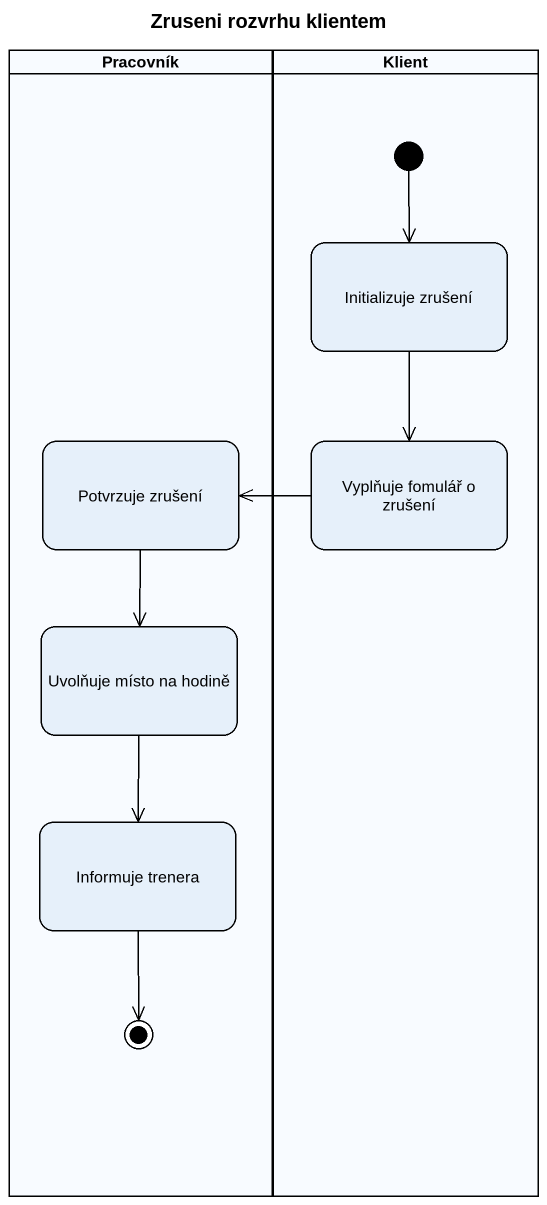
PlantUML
@startuml
title Zruseni rozvrhu klientem
hide empty description
state Pracovník <<partition>> {
  state "Potvrzuje zrušení" as Potvrzuje_zrušení
  state "Uvolňuje místo na hodině" as Uvolňuje_místo_na_hodině
  state "Informuje trenera" as Informuje_trenera
  Informuje_trenera --> [*]
}
state Klient <<partition>> {
  state "Initializuje zrušení" as Initializuje_zrušení
  state "Vyplňuje fomulář o zrušení" as Vyplňuje_fomulář_o_zrušení
  [*] --> Initializuje_zrušení
}
Initializuje_zrušení --> Vyplňuje_fomulář_o_zrušení
Potvrzuje_zrušení --> Uvolňuje_místo_na_hodině
Vyplňuje_fomulář_o_zrušení -left-> Potvrzuje_zrušení
Uvolňuje_místo_na_hodině --> Informuje_trenera
@enduml
